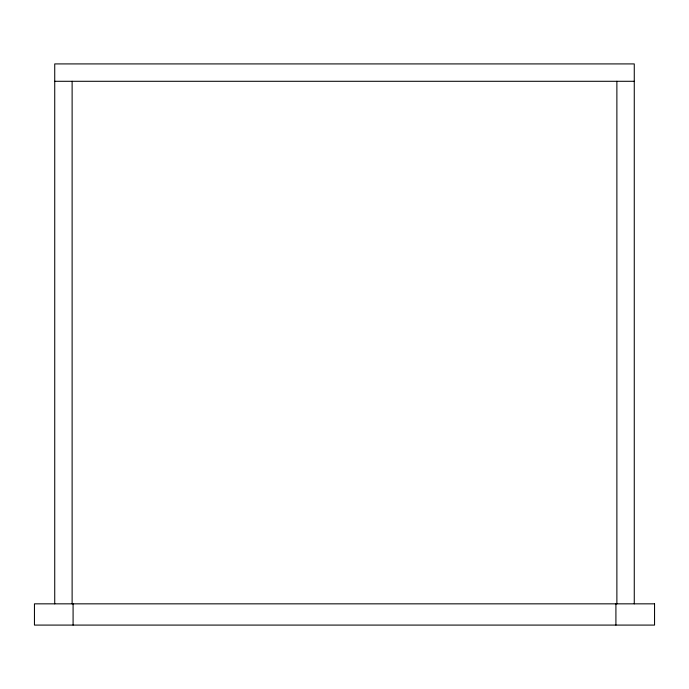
<?xml version="1.0" encoding="UTF-8"?>
<svg xmlns="http://www.w3.org/2000/svg" width="689" height="689" viewBox="0 0 689 689"><rect width="100%" height="100%" fill="white"/><g stroke="black" fill="none" stroke-linecap="round" stroke-linejoin="round"><path stroke-width="1.03" d="M54.732 81.293L634.268 81.293M634.268 603.84L634.268 63.913L54.732 63.913L54.732 603.84M616.879 81.293L616.879 603.84M615.914 603.84L615.914 625.087M73.086 603.84L73.086 625.087M72.121 81.293L72.121 603.84M654.55 603.84L34.45 603.84L34.45 625.087L654.55 625.087L654.55 603.84"/></g></svg>
